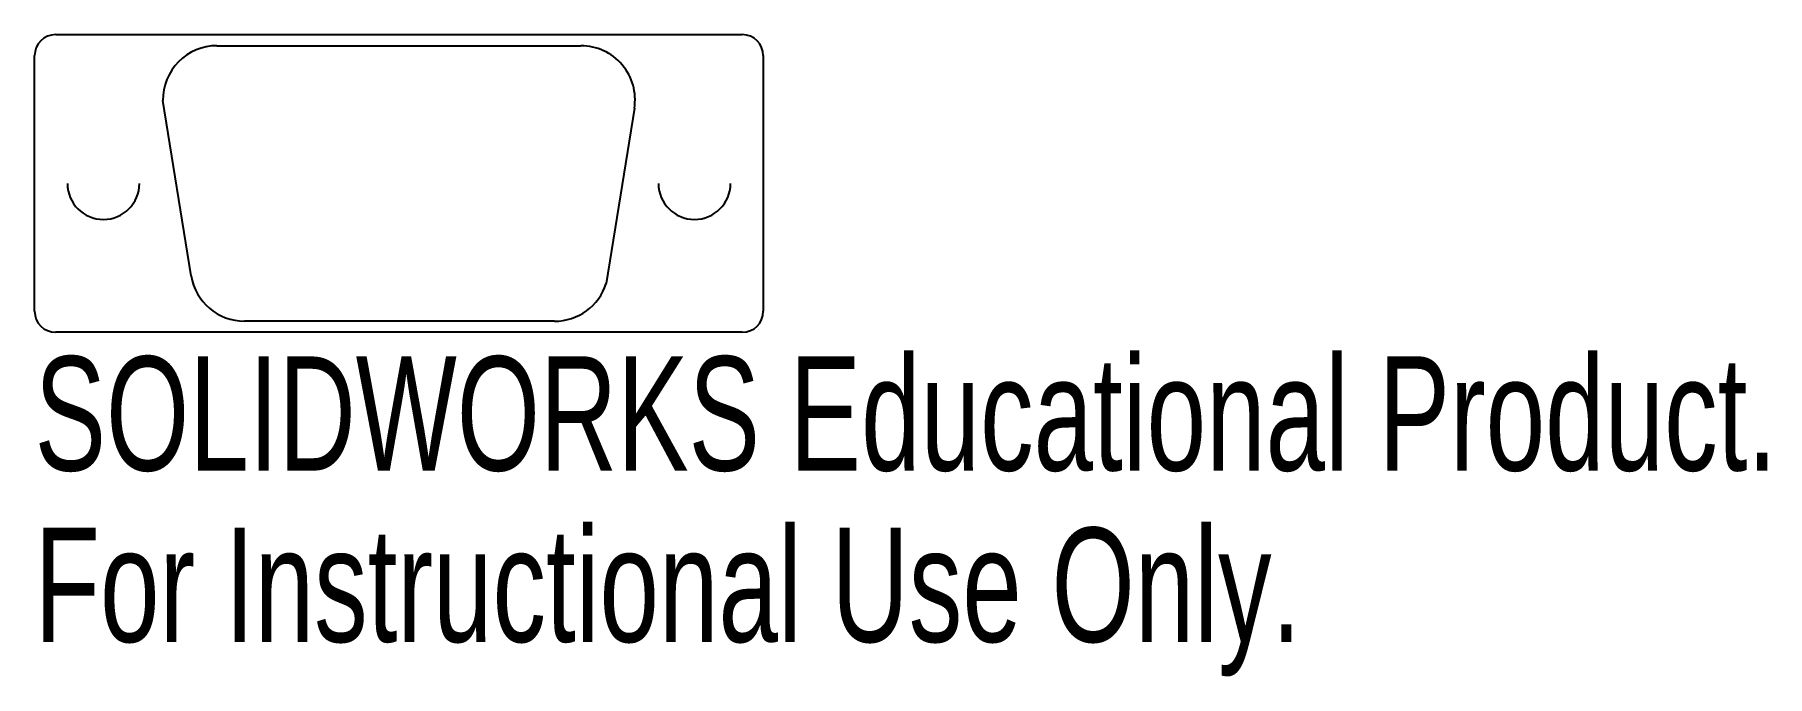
# Model space of a CAD drawing. Header units: inches. Extents: x -1.21 to 1.67, y -0.57 to 0.5.
import ezdxf

# ---------------------------------------------------------------- set-up
doc = ezdxf.new("R2010")
doc.units = ezdxf.units.IN
doc.header["$MEASUREMENT"] = 0
doc.styles.add('SLDTEXTSTYLE0', font='TXT', dxfattribs={"width": 0.7})

msp = doc.modelspace()

# ---------------------------------------------------------------- linework, layer by layer
at = {"color": 7, "linetype": 'Continuous', "lineweight": 25}
for p, q in [((-1.178, 0.496), (-0.035, 0.496)), ((-0.9095, 0.4775), (-0.3035, 0.4775)), ((-1.213, 0.035), (-1.213, 0.461)), ((0, 0.461), (0, 0.035)), ((-0.9525, 0.0942), (-0.9995, 0.3862)), ((-0.2146, 0.3732), (-0.2617, 0.0811)), ((-0.035, 0), (-1.178, 0)), ((-0.3474, 0.0185), (-0.8636, 0.0185))]:
    msp.add_line(p, q, dxfattribs=at)
for centre, radius, start, end in [((-1.178, 0.461), 0.035, 90, 180), ((-0.035, 0.461), 0.035, 0, 90), ((-0.9095, 0.3875), 0.09, 90, 180.7983), ((-0.3035, 0.3875), 0.09, 350.8552, 90), ((-1.0985, 0.248), 0.06, 180, 0), ((-0.1145, 0.248), 0.06, 180, 0), ((-0.8636, 0.1085), 0.09, 189.1448, 270), ((-0.3474, 0.1085), 0.09, 270, 342.2861), ((-1.178, 0.035), 0.035, 180, 270), ((-0.035, 0.035), 0.035, 270, 0)]:
    msp.add_arc(centre, radius, start, end, dxfattribs=at)

# ---------------------------------------------------------------- texts
at = {"color": 7, "linetype": 'Continuous', "char_height": 0.1903, "attachment_point": 1, "style": 'SLDTEXTSTYLE0'}
for s, insert in [('SOLIDWORKS Educational Product.', (-1.213, -0.0401)), ('For Instructional Use Only.', (-1.213, -0.3256))]:
    msp.add_mtext(s, dxfattribs=dict(at, insert=insert))

doc.saveas('drawing.dxf')
